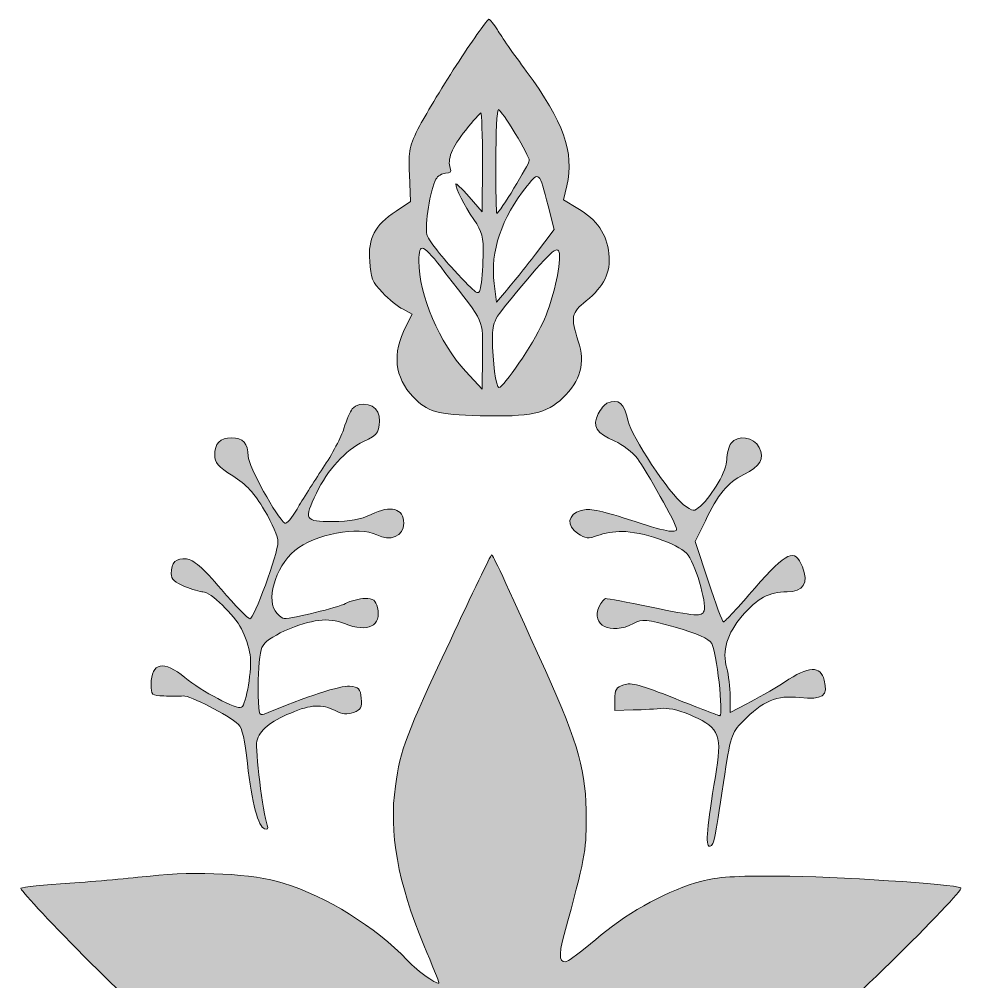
# Model space of a CAD drawing. Header units: millimetres. Extents: x 129 to 548, y 84 to 295.
# Drawn here: x 513.57 to 546.76, y 173.66 to 207.4 of the extents above; entities that cross this region are included whole.
import ezdxf

# ---------------------------------------------------------------- set-up
doc = ezdxf.new("R2010")
doc.units = ezdxf.units.MM
doc.header["$MEASUREMENT"] = 0
doc.layers.add('Layer 1', color=7, linetype='Continuous', lineweight=0)

# ---------------------------------------------------------------- blocks, each defined once
blk = doc.blocks.new('Block_0')
at = {"layer": 'Layer 1', "true_color": 0x000000, "transparency": 33554687}
h = blk.add_hatch(color=18, dxfattribs=at)
h.dxf.hatch_style = 2
edge = h.paths.add_edge_path()
edge.add_spline(control_points=[(532.512, 199.104), (532.512, 198.493), (532.242, 197.425), (531.925, 196.756), (531.585, 196.005), (530.552, 194.491), (530.387, 194.491), (530.293, 194.491), (530.164, 195.418), (530.164, 196.204), (530.164, 196.827), (530.188, 196.862), (531.127, 197.977), (532.289, 199.374), (532.512, 199.55), (532.512, 199.104)], knot_values=[0, 0, 0, 0, 1, 1, 1, 2, 2, 2, 3, 3, 3, 4, 4, 4, 5, 5, 5, 5], degree=3, periodic=0)
edge = h.paths.add_edge_path()
edge.add_spline(control_points=[(528.498, 198.528), (529.953, 196.639), (529.812, 196.944), (529.812, 195.618), (529.812, 195.618), (529.8, 194.432), (529.8, 194.432), (529.8, 194.432), (529.225, 195.054), (529.225, 195.054), (528.31, 196.04), (527.582, 197.73), (527.582, 198.928), (527.582, 199.608), (527.723, 199.538), (528.498, 198.528)], knot_values=[0, 0, 0, 0, 1, 1, 1, 2, 2, 2, 3, 3, 3, 4, 4, 4, 5, 5, 5, 5], degree=3, periodic=0)
edge = h.paths.add_edge_path()
edge.add_spline(control_points=[(532.113, 200.864), (532.113, 200.864), (532.324, 200.031), (532.324, 200.031), (532.324, 200.031), (531.667, 199.162), (531.667, 199.162), (531.303, 198.693), (530.845, 198.118), (530.657, 197.895), (530.657, 197.895), (530.305, 197.484), (530.305, 197.484), (530.305, 197.484), (530.223, 198.141), (530.223, 198.141), (530.082, 199.268), (530.47, 200.418), (531.385, 201.568), (531.796, 202.085), (531.808, 202.061), (532.113, 200.864)], knot_values=[0, 0, 0, 0, 1, 1, 1, 2, 2, 2, 3, 3, 3, 4, 4, 4, 5, 5, 5, 6, 6, 6, 7, 7, 7, 7], degree=3, periodic=0)
edge = h.paths.add_edge_path()
edge.add_spline(control_points=[(529.812, 202.39), (529.812, 202.39), (529.8, 200.653), (529.8, 200.653), (529.8, 200.653), (529.343, 201.181), (529.343, 201.181), (529.085, 201.475), (528.873, 201.674), (528.873, 201.627), (528.873, 201.463), (529.167, 200.876), (529.507, 200.383), (529.812, 199.937), (529.847, 199.796), (529.836, 199.092), (529.824, 198.658), (529.789, 198.165), (529.742, 197.989), (529.683, 197.695), (529.648, 197.707), (528.815, 198.611), (528.333, 199.127), (527.899, 199.69), (527.864, 199.855), (527.782, 200.183), (527.981, 201.428), (528.181, 201.792), (528.239, 201.909), (528.392, 202.003), (528.521, 202.003), (528.674, 202.003), (528.732, 202.061), (528.685, 202.179), (528.568, 202.484), (528.732, 202.895), (529.225, 203.517), (529.484, 203.846), (529.73, 204.116), (529.754, 204.116), (529.789, 204.116), (529.812, 203.341), (529.812, 202.39)], knot_values=[0, 0, 0, 0, 1, 1, 1, 2, 2, 2, 3, 3, 3, 4, 4, 4, 5, 5, 5, 6, 6, 6, 7, 7, 7, 8, 8, 8, 9, 9, 9, 10, 10, 10, 11, 11, 11, 12, 12, 12, 13, 13, 13, 14, 14, 14, 14], degree=3, periodic=0)
edge = h.paths.add_edge_path()
edge.add_spline(control_points=[(530.963, 203.4), (531.232, 202.954), (531.455, 202.519), (531.455, 202.449), (531.455, 202.331), (530.399, 200.594), (530.317, 200.594), (530.293, 200.594), (530.282, 201.416), (530.282, 202.414), (530.282, 203.411), (530.317, 204.233), (530.376, 204.233), (530.423, 204.233), (530.681, 203.857), (530.963, 203.4)], knot_values=[0, 0, 0, 0, 1, 1, 1, 2, 2, 2, 3, 3, 3, 4, 4, 4, 5, 5, 5, 5], degree=3, periodic=0)
edge = h.paths.add_edge_path()
edge.add_spline(control_points=[(528.991, 205.935), (528.462, 205.125), (527.852, 204.116), (527.617, 203.681), (527.23, 202.93), (527.218, 202.824), (527.253, 201.956), (527.253, 201.956), (527.289, 201.017), (527.289, 201.017), (527.289, 201.017), (526.784, 200.676), (526.784, 200.676), (526.021, 200.16), (525.798, 199.737), (525.857, 198.916), (525.892, 198.341), (525.951, 198.188), (526.303, 197.824), (526.526, 197.589), (526.843, 197.331), (527.03, 197.237), (527.03, 197.237), (527.347, 197.061), (527.347, 197.061), (527.347, 197.061), (527.124, 196.627), (527.124, 196.627), (526.643, 195.688), (526.725, 194.855), (527.383, 194.162), (527.864, 193.646), (528.216, 193.54), (529.73, 193.505), (531.502, 193.458), (532.054, 193.575), (532.629, 194.127), (533.251, 194.726), (533.427, 195.348), (533.169, 196.122), (532.899, 196.956), (532.923, 197.108), (533.451, 197.531), (534.085, 198.047), (534.308, 198.505), (534.249, 199.186), (534.179, 199.867), (533.826, 200.383), (533.157, 200.77), (533.157, 200.77), (532.653, 201.076), (532.653, 201.076), (532.653, 201.076), (532.77, 201.568), (532.77, 201.568), (533.04, 202.754), (532.664, 203.799), (531.35, 205.583), (530.916, 206.17), (530.458, 206.815), (530.34, 207.026), (530.211, 207.226), (530.082, 207.402), (530.035, 207.402), (529.988, 207.402), (529.519, 206.745), (528.991, 205.935)], knot_values=[0, 0, 0, 0, 1, 1, 1, 2, 2, 2, 3, 3, 3, 4, 4, 4, 5, 5, 5, 6, 6, 6, 7, 7, 7, 8, 8, 8, 9, 9, 9, 10, 10, 10, 11, 11, 11, 12, 12, 12, 13, 13, 13, 14, 14, 14, 15, 15, 15, 16, 16, 16, 17, 17, 17, 18, 18, 18, 19, 19, 19, 20, 20, 20, 21, 21, 21, 22, 22, 22, 22], degree=3, periodic=0)
h = blk.add_hatch(color=18, dxfattribs=at)
h.dxf.hatch_style = 2
edge = h.paths.add_edge_path()
edge.add_spline(control_points=[(525.246, 193.74), (525.176, 193.657), (525.047, 193.352), (524.953, 193.059), (524.871, 192.777), (524.542, 192.143), (524.213, 191.662), (523.897, 191.181), (523.486, 190.547), (523.31, 190.23), (523.134, 189.925), (522.946, 189.702), (522.887, 189.737), (522.605, 189.913), (521.596, 191.744), (521.596, 192.085), (521.596, 192.531), (521.408, 192.73), (521.009, 192.73), (520.61, 192.73), (520.422, 192.531), (520.422, 192.12), (520.422, 191.862), (520.54, 191.721), (521.056, 191.392), (521.537, 191.087), (521.807, 190.793), (522.171, 190.183), (522.441, 189.737), (522.652, 189.244), (522.641, 189.08), (522.641, 188.669), (521.796, 186.357), (521.655, 186.38), (521.596, 186.38), (521.138, 186.85), (520.657, 187.413), (519.988, 188.199), (519.683, 188.458), (519.436, 188.481), (519.072, 188.528), (518.896, 188.364), (518.896, 187.965), (518.896, 187.777), (519.025, 187.66), (519.366, 187.519), (519.624, 187.413), (519.918, 187.331), (520.011, 187.331), (520.27, 187.331), (521.115, 186.521), (521.361, 186.028), (521.49, 185.793), (521.619, 185.382), (521.666, 185.124), (521.737, 184.643), (521.537, 183.387), (521.361, 183.281), (521.209, 183.188), (519.953, 183.845), (519.378, 184.326), (518.638, 184.948), (518.192, 184.854), (518.192, 184.08), (518.192, 183.716), (518.216, 183.692), (518.638, 183.681), (518.873, 183.669), (519.178, 183.669), (519.319, 183.681), (519.554, 183.704), (520.892, 183.011), (521.256, 182.683), (521.385, 182.565), (521.479, 182.131), (521.572, 181.31), (521.725, 179.925), (521.948, 179.091), (522.171, 179.021), (522.288, 178.985), (522.312, 179.021), (522.265, 179.15), (522.112, 179.549), (521.831, 181.826), (521.901, 182.096), (521.995, 182.483), (522.359, 182.777), (523.087, 183.082), (523.803, 183.387), (524.178, 183.399), (524.648, 183.164), (524.894, 183.035), (525.07, 183.023), (525.293, 183.105), (525.552, 183.199), (525.598, 183.281), (525.563, 183.598), (525.528, 183.939), (525.481, 183.986), (525.152, 184.021), (524.847, 184.056), (523.65, 183.657), (522.159, 183.047), (521.972, 182.976), (521.948, 183.058), (521.948, 184.021), (521.948, 184.608), (522.007, 185.218), (522.077, 185.382), (522.159, 185.57), (522.453, 185.77), (522.875, 185.958), (523.838, 186.38), (524.401, 186.439), (524.976, 186.216), (525.798, 185.887), (526.291, 186.134), (526.127, 186.779), (526.068, 187.037), (525.986, 187.096), (525.692, 187.096), (525.505, 187.096), (525.188, 187.014), (525.012, 186.92), (524.742, 186.779), (523.157, 186.392), (522.864, 186.392), (522.817, 186.392), (522.699, 186.474), (522.605, 186.58), (522.195, 186.979), (522.535, 188.188), (523.227, 188.775), (523.92, 189.35), (525.493, 189.655), (526.103, 189.326), (526.573, 189.08), (527.054, 189.279), (527.054, 189.737), (527.054, 190.254), (526.596, 190.383), (525.915, 190.042), (525.528, 189.866), (525.176, 189.796), (524.554, 189.796), (523.568, 189.796), (523.544, 189.843), (523.99, 190.793), (524.378, 191.603), (525.012, 192.308), (525.645, 192.601), (526.162, 192.836), (526.232, 192.977), (526.185, 193.493), (526.15, 193.892), (525.516, 194.068), (525.246, 193.74)], knot_values=[0, 0, 0, 0, 1, 1, 1, 2, 2, 2, 3, 3, 3, 4, 4, 4, 5, 5, 5, 6, 6, 6, 7, 7, 7, 8, 8, 8, 9, 9, 9, 10, 10, 10, 11, 11, 11, 12, 12, 12, 13, 13, 13, 14, 14, 14, 15, 15, 15, 16, 16, 16, 17, 17, 17, 18, 18, 18, 19, 19, 19, 20, 20, 20, 21, 21, 21, 22, 22, 22, 23, 23, 23, 24, 24, 24, 25, 25, 25, 26, 26, 26, 27, 27, 27, 28, 28, 28, 29, 29, 29, 30, 30, 30, 31, 31, 31, 32, 32, 32, 33, 33, 33, 34, 34, 34, 35, 35, 35, 36, 36, 36, 37, 37, 37, 38, 38, 38, 39, 39, 39, 40, 40, 40, 41, 41, 41, 42, 42, 42, 43, 43, 43, 44, 44, 44, 45, 45, 45, 46, 46, 46, 47, 47, 47, 48, 48, 48, 49, 49, 49, 50, 50, 50, 51, 51, 51, 52, 52, 52, 52], degree=3, periodic=0)
h = blk.add_hatch(color=18, dxfattribs=at)
h.dxf.hatch_style = 2
edge = h.paths.add_edge_path()
edge.add_spline(control_points=[(534.179, 193.939), (534.096, 193.904), (533.956, 193.74), (533.873, 193.564), (533.65, 193.141), (533.803, 192.883), (534.449, 192.613), (534.719, 192.495), (535.082, 192.225), (535.247, 192.002), (535.552, 191.603), (536.62, 189.69), (536.62, 189.538), (536.62, 189.361), (536.233, 189.444), (534.93, 189.866), (533.909, 190.195), (533.557, 190.265), (533.275, 190.183), (532.794, 190.042), (532.747, 189.643), (533.157, 189.373), (533.416, 189.197), (533.533, 189.185), (533.85, 189.303), (534.061, 189.385), (534.449, 189.444), (534.707, 189.444), (535.411, 189.444), (536.643, 189.021), (536.972, 188.681), (537.254, 188.387), (537.688, 186.944), (537.582, 186.662), (537.512, 186.451), (537.324, 186.462), (535.681, 186.803), (534.883, 186.967), (534.19, 187.096), (534.132, 187.096), (534.085, 187.096), (533.979, 186.967), (533.909, 186.814), (533.603, 186.157), (534.308, 185.805), (535.106, 186.216), (535.435, 186.392), (535.528, 186.38), (536.573, 186.087), (537.348, 185.864), (537.747, 185.688), (537.852, 185.523), (538.017, 185.265), (538.275, 182.988), (538.134, 182.988), (538.099, 182.988), (537.395, 183.258), (536.573, 183.587), (535.352, 184.068), (535.035, 184.162), (534.765, 184.068), (534.507, 183.986), (534.449, 183.892), (534.449, 183.563), (534.449, 183.563), (534.449, 183.164), (534.449, 183.164), (534.449, 183.164), (535.094, 183.188), (535.094, 183.188), (535.446, 183.199), (535.927, 183.223), (536.15, 183.246), (536.397, 183.258), (536.82, 183.152), (537.219, 182.965), (538.122, 182.554), (538.228, 182.284), (537.982, 180.852), (537.688, 179.138), (537.629, 178.41), (537.77, 178.41), (537.923, 178.41), (537.958, 178.575), (538.263, 180.64), (538.51, 182.295), (538.533, 182.354), (538.944, 182.788), (539.625, 183.504), (540.141, 183.716), (540.939, 183.622), (541.738, 183.54), (541.949, 183.681), (541.796, 184.232), (541.667, 184.749), (541.268, 184.737), (540.399, 184.162), (539.989, 183.904), (539.402, 183.563), (539.085, 183.399), (539.085, 183.399), (538.498, 183.105), (538.498, 183.105), (538.498, 183.105), (538.498, 183.657), (538.498, 183.657), (538.498, 183.974), (538.439, 184.42), (538.381, 184.655), (538.205, 185.253), (538.392, 185.875), (538.921, 186.486), (539.449, 187.108), (539.871, 187.331), (540.493, 187.331), (541.069, 187.331), (541.256, 187.636), (541.033, 188.211), (540.763, 188.868), (540.493, 188.751), (539.367, 187.46), (538.803, 186.803), (538.31, 186.275), (538.263, 186.275), (538.228, 186.275), (537.993, 186.908), (537.735, 187.683), (537.735, 187.683), (537.277, 189.092), (537.277, 189.092), (537.277, 189.092), (537.629, 189.819), (537.629, 189.819), (538.064, 190.735), (538.404, 191.157), (538.979, 191.439), (539.554, 191.732), (539.707, 192.002), (539.519, 192.39), (539.331, 192.754), (538.756, 192.848), (538.533, 192.542), (538.451, 192.425), (538.381, 192.167), (538.381, 191.967), (538.381, 191.592), (537.888, 190.723), (537.453, 190.336), (537.23, 190.136), (537.207, 190.136), (536.855, 190.394), (536.374, 190.758), (535.024, 192.789), (534.918, 193.317), (534.789, 193.951), (534.601, 194.115), (534.179, 193.939)], knot_values=[0, 0, 0, 0, 1, 1, 1, 2, 2, 2, 3, 3, 3, 4, 4, 4, 5, 5, 5, 6, 6, 6, 7, 7, 7, 8, 8, 8, 9, 9, 9, 10, 10, 10, 11, 11, 11, 12, 12, 12, 13, 13, 13, 14, 14, 14, 15, 15, 15, 16, 16, 16, 17, 17, 17, 18, 18, 18, 19, 19, 19, 20, 20, 20, 21, 21, 21, 22, 22, 22, 23, 23, 23, 24, 24, 24, 25, 25, 25, 26, 26, 26, 27, 27, 27, 28, 28, 28, 29, 29, 29, 30, 30, 30, 31, 31, 31, 32, 32, 32, 33, 33, 33, 34, 34, 34, 35, 35, 35, 36, 36, 36, 37, 37, 37, 38, 38, 38, 39, 39, 39, 40, 40, 40, 41, 41, 41, 42, 42, 42, 43, 43, 43, 44, 44, 44, 45, 45, 45, 46, 46, 46, 47, 47, 47, 48, 48, 48, 49, 49, 49, 50, 50, 50, 51, 51, 51, 52, 52, 52, 52], degree=3, periodic=0)
h = blk.add_hatch(color=18, dxfattribs=at)
h.dxf.hatch_style = 2
edge = h.paths.add_edge_path()
edge.add_spline(control_points=[(528.674, 185.605), (527.113, 182.284), (526.948, 181.826), (526.76, 180.523), (526.526, 178.903), (526.843, 177.131), (527.758, 174.948), (528.052, 174.244), (528.286, 173.657), (528.286, 173.633), (528.286, 173.504), (527.57, 173.997), (527.171, 174.42), (526.068, 175.582), (524.343, 176.65), (522.828, 177.119), (521.784, 177.448), (519.777, 177.554), (518.157, 177.366), (517.5, 177.295), (516.232, 177.178), (515.34, 177.119), (514.448, 177.061), (513.673, 176.978), (513.626, 176.943), (513.568, 176.92), (514.565, 175.84), (515.833, 174.56), (518.462, 171.92), (519.565, 171.086), (521.22, 170.511), (522.195, 170.159), (522.335, 170.147), (524.53, 170.1), (525.786, 170.077), (526.866, 170.006), (526.925, 169.959), (526.972, 169.901), (526.608, 169.678), (526.115, 169.443), (524.049, 168.48), (522.159, 166.872), (521.209, 165.264), (520.739, 164.454), (520.446, 163.562), (519.495, 160.123), (518.932, 158.104), (518.802, 157.4), (518.967, 157.4), (519.108, 157.4), (524.249, 159.795), (524.941, 160.194), (526.444, 161.039), (527.007, 161.614), (528.099, 163.386), (528.662, 164.302), (529.167, 165.71), (529.765, 167.999), (529.941, 168.692), (530.129, 169.22), (530.188, 169.161), (530.235, 169.114), (530.411, 168.41), (530.563, 167.6), (531.103, 164.818), (531.925, 163.116), (533.498, 161.567), (534.636, 160.452), (535.2, 160.112), (537.489, 159.102), (538.439, 158.691), (539.672, 158.116), (540.223, 157.823), (540.775, 157.518), (541.245, 157.283), (541.268, 157.283), (541.432, 157.283), (541.209, 158.327), (540.493, 160.933), (539.437, 164.724), (539.073, 165.499), (537.688, 166.908), (536.362, 168.246), (535.481, 168.821), (533.416, 169.725), (532.265, 170.218), (532.418, 170.37), (533.885, 170.194), (536.902, 169.854), (539.026, 170.229), (540.928, 171.438), (541.749, 171.955), (546.761, 176.849), (546.585, 176.955), (546.374, 177.084), (542.172, 177.354), (540.2, 177.366), (538.698, 177.377), (538.028, 177.331), (537.5, 177.19), (536.374, 176.884), (534.988, 176.145), (533.979, 175.3), (533.463, 174.866), (532.946, 174.467), (532.829, 174.408), (532.512, 174.232), (532.465, 174.537), (532.676, 175.323), (533.404, 177.964), (533.451, 178.223), (533.451, 179.373), (533.451, 181.04), (533.204, 181.92), (532.019, 184.573), (530.493, 187.953), (530.188, 188.622), (530.129, 188.622), (530.106, 188.622), (529.448, 187.26), (528.674, 185.605)], knot_values=[0, 0, 0, 0, 1, 1, 1, 2, 2, 2, 3, 3, 3, 4, 4, 4, 5, 5, 5, 6, 6, 6, 7, 7, 7, 8, 8, 8, 9, 9, 9, 10, 10, 10, 11, 11, 11, 12, 12, 12, 13, 13, 13, 14, 14, 14, 15, 15, 15, 16, 16, 16, 17, 17, 17, 18, 18, 18, 19, 19, 19, 20, 20, 20, 21, 21, 21, 22, 22, 22, 23, 23, 23, 24, 24, 24, 25, 25, 25, 26, 26, 26, 27, 27, 27, 28, 28, 28, 29, 29, 29, 30, 30, 30, 31, 31, 31, 32, 32, 32, 33, 33, 33, 34, 34, 34, 35, 35, 35, 36, 36, 36, 37, 37, 37, 38, 38, 38, 39, 39, 39, 40, 40, 40, 40], degree=3, periodic=0)
at = {"layer": 'Layer 1'}
for points, knots in [([(528.991, 205.935), (528.462, 205.125), (527.852, 204.116), (527.617, 203.681), (527.23, 202.93), (527.218, 202.824), (527.253, 201.956), (527.253, 201.956), (527.289, 201.017), (527.289, 201.017), (527.289, 201.017), (526.784, 200.676), (526.784, 200.676), (526.021, 200.16), (525.798, 199.737), (525.857, 198.916), (525.892, 198.341), (525.951, 198.188), (526.303, 197.824), (526.526, 197.589), (526.843, 197.331), (527.03, 197.237), (527.03, 197.237), (527.347, 197.061), (527.347, 197.061), (527.347, 197.061), (527.124, 196.627), (527.124, 196.627), (526.643, 195.688), (526.725, 194.855), (527.383, 194.162), (527.864, 193.646), (528.216, 193.54), (529.73, 193.505), (531.502, 193.458), (532.054, 193.575), (532.629, 194.127), (533.251, 194.726), (533.427, 195.348), (533.169, 196.122), (532.899, 196.956), (532.923, 197.108), (533.451, 197.531), (534.085, 198.047), (534.308, 198.505), (534.249, 199.186), (534.179, 199.867), (533.826, 200.383), (533.157, 200.77), (533.157, 200.77), (532.653, 201.076), (532.653, 201.076), (532.653, 201.076), (532.77, 201.568), (532.77, 201.568), (533.04, 202.754), (532.664, 203.799), (531.35, 205.583), (530.916, 206.17), (530.458, 206.815), (530.34, 207.026), (530.211, 207.226), (530.082, 207.402), (530.035, 207.402), (529.988, 207.402), (529.519, 206.745), (528.991, 205.935)], [0, 0, 0, 0, 1, 1, 1, 2, 2, 2, 3, 3, 3, 4, 4, 4, 5, 5, 5, 6, 6, 6, 7, 7, 7, 8, 8, 8, 9, 9, 9, 10, 10, 10, 11, 11, 11, 12, 12, 12, 13, 13, 13, 14, 14, 14, 15, 15, 15, 16, 16, 16, 17, 17, 17, 18, 18, 18, 19, 19, 19, 20, 20, 20, 21, 21, 21, 22, 22, 22, 22]), ([(530.963, 203.4), (531.232, 202.954), (531.455, 202.519), (531.455, 202.449), (531.455, 202.331), (530.399, 200.594), (530.317, 200.594), (530.293, 200.594), (530.282, 201.416), (530.282, 202.414), (530.282, 203.411), (530.317, 204.233), (530.376, 204.233), (530.423, 204.233), (530.681, 203.857), (530.963, 203.4)], [0, 0, 0, 0, 1, 1, 1, 2, 2, 2, 3, 3, 3, 4, 4, 4, 5, 5, 5, 5]), ([(529.812, 202.39), (529.812, 202.39), (529.8, 200.653), (529.8, 200.653), (529.8, 200.653), (529.343, 201.181), (529.343, 201.181), (529.085, 201.475), (528.873, 201.674), (528.873, 201.627), (528.873, 201.463), (529.167, 200.876), (529.507, 200.383), (529.812, 199.937), (529.847, 199.796), (529.836, 199.092), (529.824, 198.658), (529.789, 198.165), (529.742, 197.989), (529.683, 197.695), (529.648, 197.707), (528.815, 198.611), (528.333, 199.127), (527.899, 199.69), (527.864, 199.855), (527.782, 200.183), (527.981, 201.428), (528.181, 201.792), (528.239, 201.909), (528.392, 202.003), (528.521, 202.003), (528.674, 202.003), (528.732, 202.061), (528.685, 202.179), (528.568, 202.484), (528.732, 202.895), (529.225, 203.517), (529.484, 203.846), (529.73, 204.116), (529.754, 204.116), (529.789, 204.116), (529.812, 203.341), (529.812, 202.39)], [0, 0, 0, 0, 1, 1, 1, 2, 2, 2, 3, 3, 3, 4, 4, 4, 5, 5, 5, 6, 6, 6, 7, 7, 7, 8, 8, 8, 9, 9, 9, 10, 10, 10, 11, 11, 11, 12, 12, 12, 13, 13, 13, 14, 14, 14, 14]), ([(532.113, 200.864), (532.113, 200.864), (532.324, 200.031), (532.324, 200.031), (532.324, 200.031), (531.667, 199.162), (531.667, 199.162), (531.303, 198.693), (530.845, 198.118), (530.657, 197.895), (530.657, 197.895), (530.305, 197.484), (530.305, 197.484), (530.305, 197.484), (530.223, 198.141), (530.223, 198.141), (530.082, 199.268), (530.47, 200.418), (531.385, 201.568), (531.796, 202.085), (531.808, 202.061), (532.113, 200.864)], [0, 0, 0, 0, 1, 1, 1, 2, 2, 2, 3, 3, 3, 4, 4, 4, 5, 5, 5, 6, 6, 6, 7, 7, 7, 7]), ([(528.498, 198.528), (529.953, 196.639), (529.812, 196.944), (529.812, 195.618), (529.812, 195.618), (529.8, 194.432), (529.8, 194.432), (529.8, 194.432), (529.225, 195.054), (529.225, 195.054), (528.31, 196.04), (527.582, 197.73), (527.582, 198.928), (527.582, 199.608), (527.723, 199.538), (528.498, 198.528)], [0, 0, 0, 0, 1, 1, 1, 2, 2, 2, 3, 3, 3, 4, 4, 4, 5, 5, 5, 5]), ([(532.512, 199.104), (532.512, 198.493), (532.242, 197.425), (531.925, 196.756), (531.585, 196.005), (530.552, 194.491), (530.387, 194.491), (530.293, 194.491), (530.164, 195.418), (530.164, 196.204), (530.164, 196.827), (530.188, 196.862), (531.127, 197.977), (532.289, 199.374), (532.512, 199.55), (532.512, 199.104)], [0, 0, 0, 0, 1, 1, 1, 2, 2, 2, 3, 3, 3, 4, 4, 4, 5, 5, 5, 5]), ([(525.246, 193.74), (525.176, 193.657), (525.047, 193.352), (524.953, 193.059), (524.871, 192.777), (524.542, 192.143), (524.213, 191.662), (523.897, 191.181), (523.486, 190.547), (523.31, 190.23), (523.134, 189.925), (522.946, 189.702), (522.887, 189.737), (522.605, 189.913), (521.596, 191.744), (521.596, 192.085), (521.596, 192.531), (521.408, 192.73), (521.009, 192.73), (520.61, 192.73), (520.422, 192.531), (520.422, 192.12), (520.422, 191.862), (520.54, 191.721), (521.056, 191.392), (521.537, 191.087), (521.807, 190.793), (522.171, 190.183), (522.441, 189.737), (522.652, 189.244), (522.641, 189.08), (522.641, 188.669), (521.796, 186.357), (521.655, 186.38), (521.596, 186.38), (521.138, 186.85), (520.657, 187.413), (519.988, 188.199), (519.683, 188.458), (519.436, 188.481), (519.072, 188.528), (518.896, 188.364), (518.896, 187.965), (518.896, 187.777), (519.025, 187.66), (519.366, 187.519), (519.624, 187.413), (519.918, 187.331), (520.011, 187.331), (520.27, 187.331), (521.115, 186.521), (521.361, 186.028), (521.49, 185.793), (521.619, 185.382), (521.666, 185.124), (521.737, 184.643), (521.537, 183.387), (521.361, 183.281), (521.209, 183.188), (519.953, 183.845), (519.378, 184.326), (518.638, 184.948), (518.192, 184.854), (518.192, 184.08), (518.192, 183.716), (518.216, 183.692), (518.638, 183.681), (518.873, 183.669), (519.178, 183.669), (519.319, 183.681), (519.554, 183.704), (520.892, 183.011), (521.256, 182.683), (521.385, 182.565), (521.479, 182.131), (521.572, 181.31), (521.725, 179.925), (521.948, 179.091), (522.171, 179.021), (522.288, 178.985), (522.312, 179.021), (522.265, 179.15), (522.112, 179.549), (521.831, 181.826), (521.901, 182.096), (521.995, 182.483), (522.359, 182.777), (523.087, 183.082), (523.803, 183.387), (524.178, 183.399), (524.648, 183.164), (524.894, 183.035), (525.07, 183.023), (525.293, 183.105), (525.552, 183.199), (525.598, 183.281), (525.563, 183.598), (525.528, 183.939), (525.481, 183.986), (525.152, 184.021), (524.847, 184.056), (523.65, 183.657), (522.159, 183.047), (521.972, 182.976), (521.948, 183.058), (521.948, 184.021), (521.948, 184.608), (522.007, 185.218), (522.077, 185.382), (522.159, 185.57), (522.453, 185.77), (522.875, 185.958), (523.838, 186.38), (524.401, 186.439), (524.976, 186.216), (525.798, 185.887), (526.291, 186.134), (526.127, 186.779), (526.068, 187.037), (525.986, 187.096), (525.692, 187.096), (525.505, 187.096), (525.188, 187.014), (525.012, 186.92), (524.742, 186.779), (523.157, 186.392), (522.864, 186.392), (522.817, 186.392), (522.699, 186.474), (522.605, 186.58), (522.195, 186.979), (522.535, 188.188), (523.227, 188.775), (523.92, 189.35), (525.493, 189.655), (526.103, 189.326), (526.573, 189.08), (527.054, 189.279), (527.054, 189.737), (527.054, 190.254), (526.596, 190.383), (525.915, 190.042), (525.528, 189.866), (525.176, 189.796), (524.554, 189.796), (523.568, 189.796), (523.544, 189.843), (523.99, 190.793), (524.378, 191.603), (525.012, 192.308), (525.645, 192.601), (526.162, 192.836), (526.232, 192.977), (526.185, 193.493), (526.15, 193.892), (525.516, 194.068), (525.246, 193.74)], [0, 0, 0, 0, 1, 1, 1, 2, 2, 2, 3, 3, 3, 4, 4, 4, 5, 5, 5, 6, 6, 6, 7, 7, 7, 8, 8, 8, 9, 9, 9, 10, 10, 10, 11, 11, 11, 12, 12, 12, 13, 13, 13, 14, 14, 14, 15, 15, 15, 16, 16, 16, 17, 17, 17, 18, 18, 18, 19, 19, 19, 20, 20, 20, 21, 21, 21, 22, 22, 22, 23, 23, 23, 24, 24, 24, 25, 25, 25, 26, 26, 26, 27, 27, 27, 28, 28, 28, 29, 29, 29, 30, 30, 30, 31, 31, 31, 32, 32, 32, 33, 33, 33, 34, 34, 34, 35, 35, 35, 36, 36, 36, 37, 37, 37, 38, 38, 38, 39, 39, 39, 40, 40, 40, 41, 41, 41, 42, 42, 42, 43, 43, 43, 44, 44, 44, 45, 45, 45, 46, 46, 46, 47, 47, 47, 48, 48, 48, 49, 49, 49, 50, 50, 50, 51, 51, 51, 52, 52, 52, 52]), ([(534.179, 193.939), (534.096, 193.904), (533.956, 193.74), (533.873, 193.564), (533.65, 193.141), (533.803, 192.883), (534.449, 192.613), (534.719, 192.495), (535.082, 192.225), (535.247, 192.002), (535.552, 191.603), (536.62, 189.69), (536.62, 189.538), (536.62, 189.361), (536.233, 189.444), (534.93, 189.866), (533.909, 190.195), (533.557, 190.265), (533.275, 190.183), (532.794, 190.042), (532.747, 189.643), (533.157, 189.373), (533.416, 189.197), (533.533, 189.185), (533.85, 189.303), (534.061, 189.385), (534.449, 189.444), (534.707, 189.444), (535.411, 189.444), (536.643, 189.021), (536.972, 188.681), (537.254, 188.387), (537.688, 186.944), (537.582, 186.662), (537.512, 186.451), (537.324, 186.462), (535.681, 186.803), (534.883, 186.967), (534.19, 187.096), (534.132, 187.096), (534.085, 187.096), (533.979, 186.967), (533.909, 186.814), (533.603, 186.157), (534.308, 185.805), (535.106, 186.216), (535.435, 186.392), (535.528, 186.38), (536.573, 186.087), (537.348, 185.864), (537.747, 185.688), (537.852, 185.523), (538.017, 185.265), (538.275, 182.988), (538.134, 182.988), (538.099, 182.988), (537.395, 183.258), (536.573, 183.587), (535.352, 184.068), (535.035, 184.162), (534.765, 184.068), (534.507, 183.986), (534.449, 183.892), (534.449, 183.563), (534.449, 183.563), (534.449, 183.164), (534.449, 183.164), (534.449, 183.164), (535.094, 183.188), (535.094, 183.188), (535.446, 183.199), (535.927, 183.223), (536.15, 183.246), (536.397, 183.258), (536.82, 183.152), (537.219, 182.965), (538.122, 182.554), (538.228, 182.284), (537.982, 180.852), (537.688, 179.138), (537.629, 178.41), (537.77, 178.41), (537.923, 178.41), (537.958, 178.575), (538.263, 180.64), (538.51, 182.295), (538.533, 182.354), (538.944, 182.788), (539.625, 183.504), (540.141, 183.716), (540.939, 183.622), (541.738, 183.54), (541.949, 183.681), (541.796, 184.232), (541.667, 184.749), (541.268, 184.737), (540.399, 184.162), (539.989, 183.904), (539.402, 183.563), (539.085, 183.399), (539.085, 183.399), (538.498, 183.105), (538.498, 183.105), (538.498, 183.105), (538.498, 183.657), (538.498, 183.657), (538.498, 183.974), (538.439, 184.42), (538.381, 184.655), (538.205, 185.253), (538.392, 185.875), (538.921, 186.486), (539.449, 187.108), (539.871, 187.331), (540.493, 187.331), (541.069, 187.331), (541.256, 187.636), (541.033, 188.211), (540.763, 188.868), (540.493, 188.751), (539.367, 187.46), (538.803, 186.803), (538.31, 186.275), (538.263, 186.275), (538.228, 186.275), (537.993, 186.908), (537.735, 187.683), (537.735, 187.683), (537.277, 189.092), (537.277, 189.092), (537.277, 189.092), (537.629, 189.819), (537.629, 189.819), (538.064, 190.735), (538.404, 191.157), (538.979, 191.439), (539.554, 191.732), (539.707, 192.002), (539.519, 192.39), (539.331, 192.754), (538.756, 192.848), (538.533, 192.542), (538.451, 192.425), (538.381, 192.167), (538.381, 191.967), (538.381, 191.592), (537.888, 190.723), (537.453, 190.336), (537.23, 190.136), (537.207, 190.136), (536.855, 190.394), (536.374, 190.758), (535.024, 192.789), (534.918, 193.317), (534.789, 193.951), (534.601, 194.115), (534.179, 193.939)], [0, 0, 0, 0, 1, 1, 1, 2, 2, 2, 3, 3, 3, 4, 4, 4, 5, 5, 5, 6, 6, 6, 7, 7, 7, 8, 8, 8, 9, 9, 9, 10, 10, 10, 11, 11, 11, 12, 12, 12, 13, 13, 13, 14, 14, 14, 15, 15, 15, 16, 16, 16, 17, 17, 17, 18, 18, 18, 19, 19, 19, 20, 20, 20, 21, 21, 21, 22, 22, 22, 23, 23, 23, 24, 24, 24, 25, 25, 25, 26, 26, 26, 27, 27, 27, 28, 28, 28, 29, 29, 29, 30, 30, 30, 31, 31, 31, 32, 32, 32, 33, 33, 33, 34, 34, 34, 35, 35, 35, 36, 36, 36, 37, 37, 37, 38, 38, 38, 39, 39, 39, 40, 40, 40, 41, 41, 41, 42, 42, 42, 43, 43, 43, 44, 44, 44, 45, 45, 45, 46, 46, 46, 47, 47, 47, 48, 48, 48, 49, 49, 49, 50, 50, 50, 51, 51, 51, 52, 52, 52, 52]), ([(528.674, 185.605), (527.113, 182.284), (526.948, 181.826), (526.76, 180.523), (526.526, 178.903), (526.843, 177.131), (527.758, 174.948), (528.052, 174.244), (528.286, 173.657), (528.286, 173.633), (528.286, 173.504), (527.57, 173.997), (527.171, 174.42), (526.068, 175.582), (524.343, 176.65), (522.828, 177.119), (521.784, 177.448), (519.777, 177.554), (518.157, 177.366), (517.5, 177.295), (516.232, 177.178), (515.34, 177.119), (514.448, 177.061), (513.673, 176.978), (513.626, 176.943), (513.568, 176.92), (514.565, 175.84), (515.833, 174.56), (518.462, 171.92), (519.565, 171.086), (521.22, 170.511), (522.195, 170.159), (522.335, 170.147), (524.53, 170.1), (525.786, 170.077), (526.866, 170.006), (526.925, 169.959), (526.972, 169.901), (526.608, 169.678), (526.115, 169.443), (524.049, 168.48), (522.159, 166.872), (521.209, 165.264), (520.739, 164.454), (520.446, 163.562), (519.495, 160.123), (518.932, 158.104), (518.802, 157.4), (518.967, 157.4), (519.108, 157.4), (524.249, 159.795), (524.941, 160.194), (526.444, 161.039), (527.007, 161.614), (528.099, 163.386), (528.662, 164.302), (529.167, 165.71), (529.765, 167.999), (529.941, 168.692), (530.129, 169.22), (530.188, 169.161), (530.235, 169.114), (530.411, 168.41), (530.563, 167.6), (531.103, 164.818), (531.925, 163.116), (533.498, 161.567), (534.636, 160.452), (535.2, 160.112), (537.489, 159.102), (538.439, 158.691), (539.672, 158.116), (540.223, 157.823), (540.775, 157.518), (541.245, 157.283), (541.268, 157.283), (541.432, 157.283), (541.209, 158.327), (540.493, 160.933), (539.437, 164.724), (539.073, 165.499), (537.688, 166.908), (536.362, 168.246), (535.481, 168.821), (533.416, 169.725), (532.265, 170.218), (532.418, 170.37), (533.885, 170.194), (536.902, 169.854), (539.026, 170.229), (540.928, 171.438), (541.749, 171.955), (546.761, 176.849), (546.585, 176.955), (546.374, 177.084), (542.172, 177.354), (540.2, 177.366), (538.698, 177.377), (538.028, 177.331), (537.5, 177.19), (536.374, 176.884), (534.988, 176.145), (533.979, 175.3), (533.463, 174.866), (532.946, 174.467), (532.829, 174.408), (532.512, 174.232), (532.465, 174.537), (532.676, 175.323), (533.404, 177.964), (533.451, 178.223), (533.451, 179.373), (533.451, 181.04), (533.204, 181.92), (532.019, 184.573), (530.493, 187.953), (530.188, 188.622), (530.129, 188.622), (530.106, 188.622), (529.448, 187.26), (528.674, 185.605)], [0, 0, 0, 0, 1, 1, 1, 2, 2, 2, 3, 3, 3, 4, 4, 4, 5, 5, 5, 6, 6, 6, 7, 7, 7, 8, 8, 8, 9, 9, 9, 10, 10, 10, 11, 11, 11, 12, 12, 12, 13, 13, 13, 14, 14, 14, 15, 15, 15, 16, 16, 16, 17, 17, 17, 18, 18, 18, 19, 19, 19, 20, 20, 20, 21, 21, 21, 22, 22, 22, 23, 23, 23, 24, 24, 24, 25, 25, 25, 26, 26, 26, 27, 27, 27, 28, 28, 28, 29, 29, 29, 30, 30, 30, 31, 31, 31, 32, 32, 32, 33, 33, 33, 34, 34, 34, 35, 35, 35, 36, 36, 36, 37, 37, 37, 38, 38, 38, 39, 39, 39, 40, 40, 40, 40])]:
    blk.add_open_spline(points, degree=3, knots=knots, dxfattribs=at)

msp = doc.modelspace()

# ---------------------------------------------------------------- block references
at = {"layer": 'Layer 1'}
msp.add_blockref('Block_0', (0, 0), dxfattribs=at)

doc.saveas('drawing.dxf')
